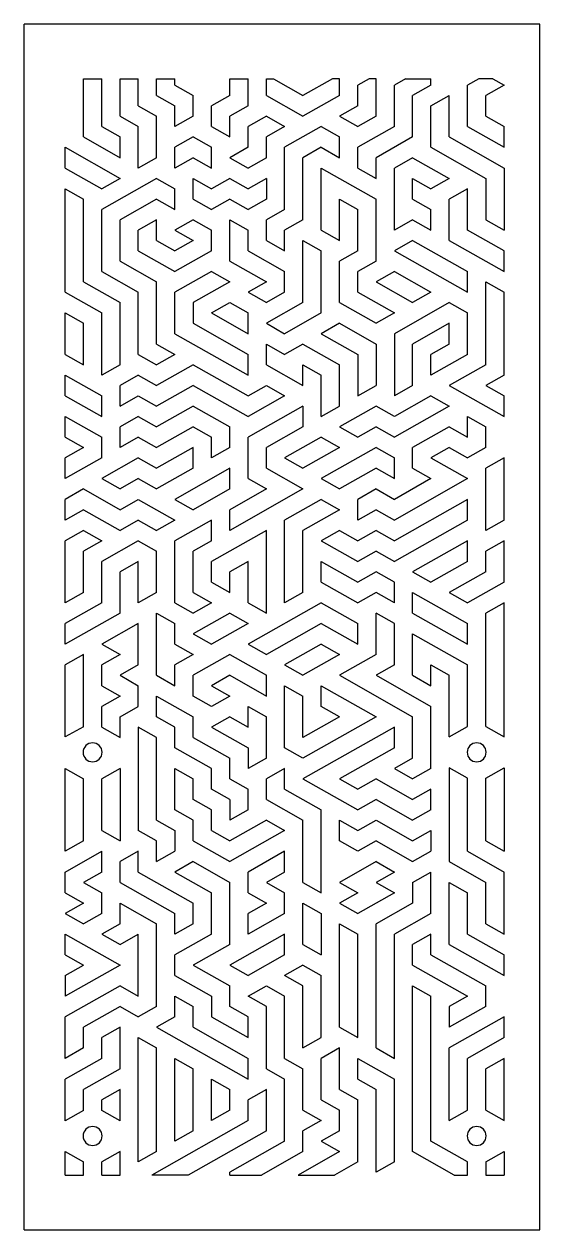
# Model space of a CAD drawing. Header units: millimetres. Extents: x 0 to 285, y 0 to 874.
# Drawn here: x 144 to 285, y 0 to 330 of the extents above; entities that cross this region are included whole.
import ezdxf

# ---------------------------------------------------------------- set-up
doc = ezdxf.new("R2010")
doc.units = ezdxf.units.MM
doc.layers.add('LAID_OUT_PANELS', color=134, linetype='CONTINUOUS')

# ---------------------------------------------------------------- blocks, each defined once
blk = doc.blocks.new('GROUP_3')
at = {"layer": 'LAID_OUT_PANELS', "color": 18, "true_color": 0x000000}
for p, q in [((141, 330), (0, 330)), ((0, 0), (0, 330)), ((141, 0), (141, 330)), ((16.22, 299.11), (16.22, 315.02)), ((16.22, 315.02), (21.22, 315.02)), ((21.22, 301.94), (21.22, 315.02)), ((26.22, 304.78), (26.22, 315.02)), ((26.22, 315.02), (31.22, 315.02)), ((31.22, 307.61), (31.22, 315.02)), ((36.22, 310.44), (36.22, 315.02)), ((36.22, 315.02), (41.22, 315.02)), ((41.22, 313.28), (41.22, 315.02)), ((56.22, 310.44), (56.22, 315.02)), ((56.22, 315.02), (61.22, 315.02)), ((61.22, 307.61), (61.22, 315.02)), ((66.22, 310.44), (66.22, 315.02)), ((66.22, 315.02), (68.14, 315.02)), ((68.14, 315.02), (76.22, 310.44)), ((84.3, 315.02), (76.22, 310.44)), ((86.22, 315.02), (84.3, 315.02)), ((86.22, 310.44), (86.22, 315.02)), ((94.3, 315.02), (91.22, 313.28)), ((96.22, 315.02), (94.3, 315.02)), ((96.22, 304.78), (96.22, 315.02)), ((104.3, 315.02), (101.22, 313.28)), ((104.3, 315.02), (111.22, 315.02)), ((111.22, 313.28), (111.22, 315.02)), ((124.3, 315.02), (121.22, 313.28)), ((128.14, 315.02), (124.3, 315.02)), ((128.14, 315.02), (131.22, 313.28)), ((36.22, 310.44), (41.22, 307.61)), ((41.22, 313.28), (46.22, 310.44)), ((46.22, 304.78), (46.22, 310.44)), ((56.22, 310.44), (51.22, 307.61)), ((66.22, 310.44), (76.22, 304.78)), ((86.22, 310.44), (76.22, 304.78)), ((91.22, 307.61), (91.22, 313.28)), ((101.22, 301.94), (101.22, 313.28)), ((111.22, 313.28), (106.22, 310.44)), ((106.22, 299.11), (106.22, 310.44)), ((111.22, 307.61), (116.22, 310.44)), ((116.22, 299.11), (116.22, 310.44)), ((121.22, 301.94), (121.22, 313.28)), ((131.22, 313.28), (126.22, 310.44)), ((126.22, 304.78), (126.22, 310.44)), ((31.22, 307.61), (36.22, 304.78)), ((41.22, 301.94), (41.22, 307.61)), ((51.22, 301.94), (51.22, 307.61)), ((61.22, 307.61), (56.22, 304.78)), ((91.22, 307.61), (86.22, 304.78)), ((111.22, 296.28), (111.22, 307.61)), ((26.22, 304.78), (31.22, 301.94)), ((36.22, 293.44), (36.22, 304.78)), ((46.22, 304.78), (41.22, 301.94)), ((56.22, 299.11), (56.22, 304.78)), ((66.22, 304.78), (61.22, 301.94)), ((66.22, 304.78), (71.22, 301.94)), ((86.22, 304.78), (91.22, 301.94)), ((96.22, 304.78), (91.22, 301.94)), ((126.22, 304.78), (131.22, 301.94)), ((21.22, 301.94), (26.22, 299.11)), ((31.22, 290.61), (31.22, 301.94)), ((51.22, 301.94), (56.22, 299.11)), ((61.22, 296.28), (61.22, 301.94)), ((71.22, 301.94), (66.22, 299.11)), ((81.22, 301.94), (71.22, 296.28)), ((81.22, 301.94), (86.22, 299.11)), ((101.22, 301.94), (91.22, 296.28)), ((121.22, 301.94), (131.22, 296.28)), ((131.22, 296.28), (131.22, 301.94)), ((16.22, 299.11), (26.22, 293.44)), ((26.22, 293.44), (26.22, 299.11)), ((46.22, 299.11), (41.22, 296.28)), ((46.22, 299.11), (51.22, 296.28)), ((66.22, 293.44), (66.22, 299.11)), ((86.22, 293.44), (86.22, 299.11)), ((106.22, 299.11), (96.22, 293.44)), ((116.22, 299.11), (131.22, 290.61)), ((11.22, 290.61), (11.22, 296.28)), ((11.22, 296.28), (26.22, 287.78)), ((41.22, 290.61), (41.22, 296.28)), ((51.22, 290.61), (51.22, 296.28)), ((61.22, 296.28), (56.22, 293.44)), ((71.22, 279.28), (71.22, 296.28)), ((81.22, 296.28), (76.22, 293.44)), ((81.22, 296.28), (86.22, 293.44)), ((91.22, 290.61), (91.22, 296.28)), ((111.22, 296.28), (126.22, 287.78)), ((11.22, 290.61), (21.22, 284.94)), ((36.22, 293.44), (31.22, 290.61)), ((46.22, 293.44), (41.22, 290.61)), ((46.22, 293.44), (51.22, 290.61)), ((56.22, 293.44), (61.22, 290.61)), ((66.22, 293.44), (61.22, 290.61)), ((76.22, 276.44), (76.22, 293.44)), ((81.22, 290.61), (96.22, 282.11)), ((81.22, 273.61), (81.22, 290.61)), ((91.22, 290.61), (96.22, 287.78)), ((96.22, 287.78), (96.22, 293.44)), ((106.22, 293.44), (101.22, 290.61)), ((101.22, 273.61), (101.22, 290.61)), ((106.22, 293.44), (116.22, 287.78)), ((131.22, 290.61), (131.22, 273.61)), ((36.22, 287.78), (21.22, 279.28)), ((26.22, 287.78), (21.22, 284.94)), ((36.22, 287.78), (41.22, 284.94)), ((46.22, 282.11), (46.22, 287.78)), ((46.22, 287.78), (51.22, 284.94)), ((56.22, 287.78), (51.22, 284.94)), ((56.22, 287.78), (61.22, 284.94)), ((66.22, 287.78), (61.22, 284.94)), ((66.22, 287.78), (66.22, 282.11)), ((106.22, 282.11), (106.22, 287.78)), ((106.22, 287.78), (111.22, 284.94)), ((116.22, 287.78), (111.22, 284.94)), ((126.22, 287.78), (126.22, 276.44)), ((11.22, 284.94), (16.22, 282.11)), ((11.22, 256.61), (11.22, 284.94)), ((41.22, 279.28), (41.22, 284.94)), ((121.22, 284.94), (116.22, 282.11)), ((121.22, 273.61), (121.22, 284.94)), ((16.22, 259.44), (16.22, 282.11)), ((36.22, 282.11), (26.22, 276.44)), ((36.22, 282.11), (41.22, 279.28)), ((46.22, 282.11), (51.22, 279.28)), ((56.22, 282.11), (51.22, 279.28)), ((56.22, 282.11), (61.22, 279.28)), ((66.22, 282.11), (61.22, 279.28)), ((86.22, 282.11), (91.22, 279.28)), ((86.22, 270.78), (86.22, 282.11)), ((96.22, 265.11), (96.22, 282.11)), ((106.22, 282.11), (111.22, 279.28)), ((116.22, 270.78), (116.22, 282.11)), ((21.22, 262.28), (21.22, 279.28)), ((71.22, 279.28), (66.22, 276.44)), ((91.22, 267.94), (91.22, 279.28)), ((111.22, 273.61), (111.22, 279.28)), ((26.22, 265.11), (26.22, 276.44)), ((36.22, 276.44), (31.22, 273.61)), ((36.22, 270.78), (36.22, 276.44)), ((46.22, 276.44), (41.22, 273.61)), ((46.22, 276.44), (51.22, 273.61)), ((56.22, 276.44), (61.22, 273.61)), ((56.22, 265.11), (56.22, 276.44)), ((66.22, 270.78), (66.22, 276.44)), ((76.22, 276.44), (71.22, 273.61)), ((106.22, 276.44), (101.22, 273.61)), ((106.22, 276.44), (111.22, 273.61)), ((126.22, 276.44), (131.22, 273.61)), ((31.22, 267.94), (31.22, 273.61)), ((36.22, 270.78), (41.22, 267.94)), ((41.22, 273.61), (46.22, 270.78)), ((46.22, 270.78), (41.22, 267.94)), ((51.22, 267.94), (51.22, 273.61)), ((61.22, 267.94), (61.22, 273.61)), ((66.22, 270.78), (71.22, 267.94)), ((71.22, 267.94), (71.22, 273.61)), ((76.22, 253.78), (76.22, 270.78)), ((76.22, 270.78), (81.22, 267.94)), ((81.22, 273.61), (86.22, 270.78)), ((106.22, 270.78), (101.22, 267.94)), ((106.22, 270.78), (121.22, 262.28)), ((116.22, 270.78), (131.22, 262.28)), ((131.22, 267.94), (121.22, 273.61)), ((31.22, 267.94), (41.22, 262.28)), ((51.22, 267.94), (41.22, 262.28)), ((61.22, 267.94), (71.22, 262.28)), ((81.22, 250.94), (81.22, 267.94)), ((91.22, 267.94), (86.22, 265.11)), ((101.22, 267.94), (121.22, 256.61)), ((131.22, 262.28), (131.22, 267.94)), ((26.22, 265.11), (36.22, 259.44)), ((56.22, 265.11), (66.22, 259.44)), ((86.22, 253.78), (86.22, 265.11)), ((96.22, 265.11), (91.22, 262.28)), ((21.22, 262.28), (31.22, 256.61)), ((51.22, 262.28), (41.22, 256.61)), ((51.22, 262.28), (56.22, 259.44)), ((71.22, 256.61), (71.22, 262.28)), ((91.22, 256.61), (91.22, 262.28)), ((101.22, 262.28), (96.22, 259.44)), ((101.22, 262.28), (111.22, 256.61)), ((121.22, 256.61), (121.22, 262.28)), ((16.22, 259.44), (26.22, 253.78)), ((36.22, 242.44), (36.22, 259.44)), ((56.22, 259.44), (46.22, 253.78)), ((66.22, 259.44), (61.22, 256.61)), ((96.22, 259.44), (106.22, 253.78)), ((126.22, 259.44), (131.22, 256.61)), ((126.22, 236.78), (126.22, 259.44)), ((11.22, 256.61), (21.22, 250.94)), ((31.22, 239.61), (31.22, 256.61)), ((41.22, 245.28), (41.22, 256.61)), ((61.22, 256.61), (66.22, 253.78)), ((71.22, 256.61), (66.22, 253.78)), ((91.22, 256.61), (101.22, 250.94)), ((111.22, 256.61), (106.22, 253.78)), ((131.22, 233.94), (131.22, 256.61)), ((11.22, 250.94), (16.22, 248.11)), ((11.22, 239.61), (11.22, 250.94)), ((21.22, 233.94), (21.22, 250.94)), ((26.22, 236.78), (26.22, 253.78)), ((46.22, 253.78), (46.22, 248.11)), ((51.22, 250.94), (56.22, 253.78)), ((51.22, 250.94), (61.22, 245.28)), ((56.22, 253.78), (61.22, 250.94)), ((61.22, 245.28), (61.22, 250.94)), ((76.22, 253.78), (66.22, 248.11)), ((81.22, 250.94), (71.22, 245.28)), ((86.22, 253.78), (96.22, 248.11)), ((101.22, 250.94), (96.22, 248.11)), ((116.22, 253.78), (101.22, 245.28)), ((116.22, 253.78), (121.22, 250.94)), ((121.22, 239.61), (121.22, 250.94)), ((16.22, 236.78), (16.22, 248.11)), ((46.22, 248.11), (61.22, 239.61)), ((66.22, 248.11), (71.22, 245.28)), ((86.22, 248.11), (81.22, 245.28)), ((86.22, 248.11), (96.22, 242.44)), ((116.22, 248.11), (106.22, 242.44)), ((116.22, 242.44), (116.22, 248.11)), ((41.22, 245.28), (61.22, 233.94)), ((81.22, 245.28), (91.22, 239.61)), ((101.22, 245.28), (101.22, 228.28)), ((36.22, 242.44), (41.22, 239.61)), ((66.22, 236.78), (66.22, 242.44)), ((66.22, 242.44), (71.22, 239.61)), ((76.22, 242.44), (71.22, 239.61)), ((76.22, 242.44), (86.22, 236.78)), ((96.22, 242.44), (96.22, 231.11)), ((106.22, 231.11), (106.22, 242.44)), ((116.22, 242.44), (111.22, 239.61)), ((11.22, 239.61), (16.22, 236.78)), ((31.22, 239.61), (36.22, 236.78)), ((41.22, 239.61), (36.22, 236.78)), ((61.22, 233.94), (61.22, 239.61)), ((91.22, 239.61), (91.22, 228.28)), ((121.22, 239.61), (111.22, 233.94)), ((111.22, 233.94), (111.22, 239.61)), ((26.22, 236.78), (21.22, 233.94)), ((46.22, 236.78), (36.22, 231.11)), ((46.22, 236.78), (61.22, 228.28)), ((66.22, 236.78), (76.22, 231.11)), ((76.22, 231.11), (76.22, 236.78)), ((76.22, 236.78), (81.22, 233.94)), ((86.22, 225.44), (86.22, 236.78)), ((126.22, 236.78), (116.22, 231.11)), ((11.22, 233.94), (21.22, 228.28)), ((11.22, 228.28), (11.22, 233.94)), ((31.22, 233.94), (26.22, 231.11)), ((26.22, 225.44), (26.22, 231.11)), ((31.22, 233.94), (36.22, 231.11)), ((46.22, 231.11), (36.22, 225.44)), ((46.22, 231.11), (61.22, 222.61)), ((61.22, 228.28), (66.22, 231.11)), ((66.22, 231.11), (71.22, 228.28)), ((81.22, 222.61), (81.22, 233.94)), ((91.22, 228.28), (96.22, 231.11)), ((106.22, 231.11), (101.22, 228.28)), ((116.22, 231.11), (131.22, 222.61)), ((131.22, 233.94), (126.22, 231.11)), ((126.22, 231.11), (131.22, 228.28)), ((11.22, 228.28), (21.22, 222.61)), ((21.22, 222.61), (21.22, 228.28)), ((26.22, 225.44), (31.22, 228.28)), ((31.22, 228.28), (36.22, 225.44)), ((71.22, 228.28), (61.22, 222.61)), ((111.22, 228.28), (101.22, 222.61)), ((111.22, 228.28), (116.22, 225.44)), ((131.22, 222.61), (131.22, 228.28)), ((46.22, 225.44), (36.22, 219.78)), ((46.22, 225.44), (56.22, 219.78)), ((76.22, 225.44), (61.22, 216.94)), ((76.22, 225.44), (76.22, 219.78)), ((81.22, 222.61), (86.22, 225.44)), ((96.22, 225.44), (86.22, 219.78)), ((101.22, 222.61), (96.22, 225.44)), ((116.22, 225.44), (101.22, 216.94)), ((11.22, 216.94), (11.22, 222.61)), ((11.22, 222.61), (21.22, 216.94)), ((31.22, 222.61), (26.22, 219.78)), ((31.22, 222.61), (36.22, 219.78)), ((121.22, 216.94), (121.22, 222.61)), ((121.22, 222.61), (126.22, 219.78)), ((26.22, 214.11), (26.22, 219.78)), ((46.22, 219.78), (36.22, 214.11)), ((46.22, 219.78), (51.22, 216.94)), ((56.22, 214.11), (56.22, 219.78)), ((76.22, 219.78), (66.22, 214.11)), ((86.22, 219.78), (91.22, 216.94)), ((96.22, 219.78), (91.22, 216.94)), ((96.22, 219.78), (101.22, 216.94)), ((116.22, 219.78), (106.22, 214.11)), ((116.22, 219.78), (121.22, 216.94)), ((126.22, 214.11), (126.22, 219.78)), ((11.22, 216.94), (16.22, 214.11)), ((21.22, 211.28), (21.22, 216.94)), ((31.22, 216.94), (26.22, 214.11)), ((31.22, 216.94), (36.22, 214.11)), ((51.22, 211.28), (51.22, 216.94)), ((61.22, 205.61), (61.22, 216.94)), ((81.22, 216.94), (71.22, 211.28)), ((81.22, 216.94), (86.22, 214.11)), ((16.22, 214.11), (11.22, 211.28)), ((21.22, 211.28), (11.22, 205.61)), ((11.22, 205.61), (11.22, 211.28)), ((31.22, 211.28), (21.22, 205.61)), ((31.22, 211.28), (36.22, 208.44)), ((46.22, 214.11), (36.22, 208.44)), ((46.22, 208.44), (46.22, 214.11)), ((56.22, 214.11), (51.22, 211.28)), ((66.22, 208.44), (66.22, 214.11)), ((71.22, 211.28), (76.22, 208.44)), ((86.22, 214.11), (76.22, 208.44)), ((96.22, 214.11), (81.22, 205.61)), ((96.22, 214.11), (101.22, 211.28)), ((101.22, 205.61), (101.22, 211.28)), ((106.22, 208.44), (106.22, 214.11)), ((116.22, 214.11), (111.22, 211.28)), ((111.22, 211.28), (121.22, 205.61)), ((116.22, 214.11), (121.22, 211.28)), ((126.22, 214.11), (121.22, 211.28)), ((131.22, 211.28), (126.22, 208.44)), ((131.22, 194.28), (131.22, 211.28)), ((46.22, 208.44), (36.22, 202.78)), ((56.22, 208.44), (41.22, 199.94)), ((56.22, 202.78), (56.22, 208.44)), ((66.22, 208.44), (76.22, 202.78)), ((96.22, 208.44), (86.22, 202.78)), ((96.22, 208.44), (101.22, 205.61)), ((106.22, 208.44), (111.22, 205.61)), ((126.22, 191.44), (126.22, 208.44)), ((21.22, 205.61), (26.22, 202.78)), ((31.22, 205.61), (26.22, 202.78)), ((31.22, 205.61), (36.22, 202.78)), ((61.22, 205.61), (66.22, 202.78)), ((81.22, 205.61), (86.22, 202.78)), ((111.22, 205.61), (101.22, 199.94)), ((121.22, 205.61), (101.22, 194.28)), ((16.22, 202.78), (11.22, 199.94)), ((16.22, 202.78), (26.22, 197.11)), ((56.22, 202.78), (46.22, 197.11)), ((76.22, 202.78), (56.22, 191.44)), ((66.22, 202.78), (56.22, 197.11)), ((96.22, 202.78), (91.22, 199.94)), ((96.22, 202.78), (101.22, 199.94)), ((11.22, 194.28), (11.22, 199.94)), ((26.22, 197.11), (31.22, 199.94)), ((31.22, 199.94), (41.22, 194.28)), ((41.22, 199.94), (46.22, 197.11)), ((81.22, 199.94), (71.22, 194.28)), ((81.22, 199.94), (86.22, 197.11)), ((91.22, 194.28), (91.22, 199.94)), ((121.22, 199.94), (101.22, 188.61)), ((121.22, 194.28), (121.22, 199.94)), ((16.22, 197.11), (11.22, 194.28)), ((16.22, 197.11), (26.22, 191.44)), ((56.22, 191.44), (56.22, 197.11)), ((86.22, 197.11), (76.22, 191.44)), ((96.22, 197.11), (91.22, 194.28)), ((96.22, 197.11), (101.22, 194.28)), ((16.22, 191.44), (11.22, 188.61)), ((16.22, 191.44), (21.22, 188.61)), ((31.22, 194.28), (26.22, 191.44)), ((31.22, 194.28), (36.22, 191.44)), ((41.22, 194.28), (36.22, 191.44)), ((51.22, 194.28), (41.22, 188.61)), ((51.22, 188.61), (51.22, 194.28)), ((66.22, 191.44), (51.22, 182.94)), ((66.22, 168.78), (66.22, 191.44)), ((71.22, 171.61), (71.22, 194.28)), ((76.22, 174.44), (76.22, 191.44)), ((86.22, 191.44), (81.22, 188.61)), ((86.22, 191.44), (91.22, 188.61)), ((96.22, 191.44), (91.22, 188.61)), ((96.22, 191.44), (101.22, 188.61)), ((121.22, 194.28), (101.22, 182.94)), ((131.22, 194.28), (126.22, 191.44)), ((11.22, 171.61), (11.22, 188.61)), ((21.22, 188.61), (16.22, 185.78)), ((31.22, 188.61), (21.22, 182.94)), ((31.22, 188.61), (36.22, 185.78)), ((41.22, 171.61), (41.22, 188.61)), ((51.22, 188.61), (46.22, 185.78)), ((81.22, 188.61), (91.22, 182.94)), ((121.22, 188.61), (106.22, 180.11)), ((121.22, 182.94), (121.22, 188.61)), ((131.22, 188.61), (126.22, 185.78)), ((131.22, 177.28), (131.22, 188.61)), ((16.22, 174.44), (16.22, 185.78)), ((36.22, 174.44), (36.22, 185.78)), ((46.22, 174.44), (46.22, 185.78)), ((96.22, 185.78), (91.22, 182.94)), ((96.22, 185.78), (101.22, 182.94)), ((126.22, 180.11), (126.22, 185.78)), ((21.22, 171.61), (21.22, 182.94)), ((31.22, 182.94), (26.22, 180.11)), ((31.22, 171.61), (31.22, 182.94)), ((51.22, 177.28), (51.22, 182.94)), ((61.22, 182.94), (56.22, 180.11)), ((61.22, 171.61), (61.22, 182.94)), ((81.22, 177.28), (81.22, 182.94)), ((81.22, 182.94), (91.22, 177.28)), ((121.22, 182.94), (111.22, 177.28)), ((26.22, 168.78), (26.22, 180.11)), ((56.22, 174.44), (56.22, 180.11)), ((96.22, 180.11), (91.22, 177.28)), ((101.22, 177.28), (96.22, 180.11)), ((106.22, 180.11), (111.22, 177.28)), ((126.22, 180.11), (116.22, 174.44)), ((51.22, 177.28), (56.22, 174.44)), ((81.22, 177.28), (91.22, 171.61)), ((101.22, 171.61), (101.22, 177.28)), ((131.22, 177.28), (121.22, 171.61)), ((16.22, 174.44), (11.22, 171.61)), ((21.22, 171.61), (11.22, 165.94)), ((36.22, 174.44), (31.22, 171.61)), ((41.22, 171.61), (46.22, 168.78)), ((46.22, 174.44), (51.22, 171.61)), ((51.22, 171.61), (46.22, 168.78)), ((61.22, 171.61), (66.22, 168.78)), ((81.22, 171.61), (61.22, 160.28)), ((76.22, 174.44), (71.22, 171.61)), ((81.22, 171.61), (91.22, 165.94)), ((96.22, 174.44), (91.22, 171.61)), ((101.22, 171.61), (96.22, 174.44)), ((106.22, 174.44), (121.22, 165.94)), ((106.22, 168.78), (106.22, 174.44)), ((116.22, 174.44), (121.22, 171.61)), ((131.22, 171.61), (126.22, 168.78)), ((131.22, 134.94), (131.22, 171.61)), ((26.22, 168.78), (11.22, 160.28)), ((36.22, 168.78), (41.22, 165.94)), ((36.22, 151.78), (36.22, 168.78)), ((56.22, 168.78), (46.22, 163.11)), ((56.22, 168.78), (61.22, 165.94)), ((96.22, 157.44), (96.22, 168.78)), ((101.22, 165.94), (96.22, 168.78)), ((106.22, 168.78), (121.22, 160.28)), ((126.22, 137.78), (126.22, 168.78)), ((11.22, 160.28), (11.22, 165.94)), ((31.22, 165.94), (21.22, 160.28)), ((31.22, 154.61), (31.22, 165.94)), ((41.22, 160.28), (41.22, 165.94)), ((61.22, 165.94), (51.22, 160.28)), ((81.22, 165.94), (66.22, 157.44)), ((81.22, 165.94), (91.22, 160.28)), ((91.22, 160.28), (91.22, 165.94)), ((101.22, 154.61), (101.22, 165.94)), ((121.22, 160.28), (121.22, 165.94)), ((46.22, 163.11), (51.22, 160.28)), ((106.22, 151.78), (106.22, 163.11)), ((106.22, 163.11), (121.22, 154.61)), ((21.22, 160.28), (26.22, 157.44)), ((41.22, 160.28), (46.22, 157.44)), ((61.22, 160.28), (66.22, 157.44)), ((81.22, 160.28), (71.22, 154.61)), ((81.22, 160.28), (86.22, 157.44)), ((16.22, 157.44), (11.22, 154.61)), ((16.22, 137.71), (16.22, 157.44)), ((26.22, 157.44), (21.22, 154.61)), ((46.22, 157.44), (41.22, 154.61)), ((56.22, 157.44), (46.22, 151.78)), ((56.22, 157.44), (66.22, 151.78)), ((86.22, 157.44), (76.22, 151.78)), ((96.22, 157.44), (86.22, 151.78)), ((11.22, 134.9), (11.22, 154.61)), ((21.22, 148.94), (21.22, 154.61)), ((31.22, 154.61), (26.22, 151.78)), ((41.22, 148.94), (41.22, 154.61)), ((71.22, 154.61), (76.22, 151.78)), ((101.22, 154.61), (96.22, 151.78)), ((111.22, 154.61), (116.22, 151.78)), ((111.22, 148.94), (111.22, 154.61)), ((121.22, 137.78), (121.22, 154.61)), ((21.22, 148.94), (26.22, 146.11)), ((26.22, 151.78), (31.22, 148.94)), ((31.22, 143.28), (31.22, 148.94)), ((36.22, 151.78), (41.22, 148.94)), ((46.22, 146.11), (46.22, 151.78)), ((56.22, 151.78), (51.22, 148.94)), ((51.22, 148.94), (56.22, 146.11)), ((56.22, 151.78), (66.22, 146.11)), ((66.22, 146.11), (66.22, 151.78)), ((71.22, 131.94), (71.22, 148.94)), ((71.22, 148.94), (76.22, 146.11)), ((81.22, 148.94), (96.22, 140.44)), ((81.22, 143.28), (81.22, 148.94)), ((86.22, 151.78), (106.22, 140.44)), ((96.22, 151.78), (111.22, 143.28)), ((106.22, 151.78), (111.22, 148.94)), ((116.22, 134.94), (116.22, 151.78)), ((26.22, 146.11), (21.22, 143.28)), ((36.22, 140.44), (36.22, 146.11)), ((36.22, 146.11), (46.22, 140.44)), ((51.22, 143.28), (46.22, 146.11)), ((56.22, 146.11), (51.22, 143.28)), ((76.22, 134.78), (76.22, 146.11)), ((21.22, 137.61), (21.22, 143.28)), ((26.22, 140.44), (31.22, 143.28)), ((61.22, 143.28), (66.22, 140.44)), ((61.22, 137.61), (61.22, 143.28)), ((86.22, 140.44), (81.22, 143.28)), ((111.22, 126.28), (111.22, 143.28)), ((26.22, 134.78), (26.22, 140.44)), ((41.22, 137.61), (36.22, 140.44)), ((46.22, 134.78), (46.22, 140.44)), ((56.22, 140.44), (51.22, 137.61)), ((56.22, 140.44), (61.22, 137.61)), ((66.22, 129.11), (66.22, 140.44)), ((86.22, 140.44), (76.22, 134.78)), ((96.22, 140.44), (76.22, 129.11)), ((106.22, 129.11), (106.22, 140.44)), ((16.22, 137.71), (11.22, 134.9)), ((21.22, 137.61), (26.22, 134.78)), ((31.22, 137.61), (31.22, 109.28)), ((36.22, 134.78), (31.22, 137.61)), ((41.22, 131.94), (41.22, 137.61)), ((51.22, 137.61), (61.22, 131.94)), ((101.22, 137.61), (76.22, 123.44)), ((101.22, 131.94), (101.22, 137.61)), ((116.22, 134.94), (121.22, 137.78)), ((126.22, 137.78), (131.22, 134.94)), ((36.22, 112.11), (36.22, 134.78)), ((46.22, 134.78), (56.22, 129.11)), ((51.22, 126.28), (41.22, 131.94)), ((56.22, 123.44), (56.22, 129.11)), ((61.22, 131.94), (61.22, 126.28)), ((66.22, 129.11), (61.22, 126.28)), ((76.22, 129.11), (71.22, 131.94)), ((101.22, 131.94), (86.22, 123.44)), ((106.22, 129.11), (101.22, 126.28)), ((11.22, 126.28), (16.22, 123.44)), ((11.22, 103.61), (11.22, 126.28)), ((26.22, 126.28), (21.22, 123.44)), ((26.22, 126.28), (26.22, 106.44)), ((41.22, 114.94), (41.22, 126.28)), ((41.22, 126.28), (46.22, 123.44)), ((51.22, 120.61), (51.22, 126.28)), ((71.22, 126.28), (66.22, 123.44)), ((71.22, 120.61), (71.22, 126.28)), ((101.22, 126.28), (106.22, 123.44)), ((111.22, 126.28), (106.22, 123.44)), ((116.22, 126.45), (116.22, 100.78)), ((121.22, 123.61), (116.22, 126.45)), ((126.22, 123.61), (131.22, 126.45)), ((131.22, 126.45), (131.22, 103.61)), ((16.22, 106.44), (16.22, 123.44)), ((21.22, 109.28), (21.22, 123.44)), ((46.22, 117.78), (46.22, 123.44)), ((56.22, 123.44), (61.22, 120.61)), ((66.22, 117.78), (66.22, 123.44)), ((76.22, 123.44), (91.22, 114.94)), ((86.22, 123.44), (91.22, 120.61)), ((96.22, 123.44), (91.22, 120.61)), ((96.22, 123.44), (106.22, 117.78)), ((121.22, 103.61), (121.22, 123.61)), ((126.22, 106.44), (126.22, 123.61)), ((56.22, 117.78), (51.22, 120.61)), ((61.22, 114.94), (61.22, 120.61)), ((71.22, 120.61), (81.22, 114.94)), ((111.22, 120.61), (106.22, 117.78)), ((111.22, 114.94), (111.22, 120.61)), ((51.22, 114.94), (46.22, 117.78)), ((56.22, 117.78), (56.22, 112.11)), ((66.22, 117.78), (76.22, 112.11)), ((96.22, 117.78), (91.22, 114.94)), ((96.22, 117.78), (106.22, 112.11)), ((46.22, 112.11), (41.22, 114.94)), ((51.22, 109.28), (51.22, 114.94)), ((61.22, 114.94), (56.22, 112.11)), ((81.22, 92.28), (81.22, 114.94)), ((111.22, 114.94), (106.22, 112.11)), ((21.22, 109.28), (26.22, 106.44)), ((36.22, 106.44), (31.22, 109.28)), ((36.22, 112.11), (41.22, 109.28)), ((41.22, 109.28), (41.22, 103.61)), ((46.22, 106.44), (46.22, 112.11)), ((51.22, 109.28), (56.22, 106.44)), ((66.22, 112.11), (56.22, 106.44)), ((71.22, 109.28), (56.22, 100.78)), ((66.22, 112.11), (71.22, 109.28)), ((76.22, 95.11), (76.22, 112.11)), ((86.22, 106.44), (86.22, 112.11)), ((86.22, 112.11), (91.22, 109.28)), ((91.22, 109.28), (96.22, 112.11)), ((96.22, 112.11), (106.22, 106.44)), ((106.22, 106.44), (111.22, 109.28)), ((111.22, 109.28), (111.22, 103.61)), ((16.22, 106.44), (11.22, 103.61)), ((36.22, 100.78), (36.22, 106.44)), ((46.22, 106.44), (56.22, 100.78)), ((91.22, 103.61), (86.22, 106.44)), ((96.22, 106.44), (91.22, 103.61)), ((96.22, 106.44), (106.22, 100.78)), ((126.22, 106.44), (131.22, 103.61)), ((11.22, 97.94), (21.22, 103.61)), ((21.22, 97.94), (21.22, 103.61)), ((31.22, 103.61), (26.22, 100.78)), ((31.22, 97.94), (31.22, 103.61)), ((36.22, 100.78), (41.22, 103.61)), ((71.22, 103.61), (61.22, 97.94)), ((71.22, 97.94), (71.22, 103.61)), ((106.22, 100.78), (111.22, 103.61)), ((121.22, 103.61), (131.22, 97.94)), ((26.22, 95.11), (26.22, 100.78)), ((46.22, 100.78), (41.22, 97.94)), ((46.22, 100.78), (56.22, 95.11)), ((96.22, 100.78), (86.22, 95.11)), ((96.22, 100.78), (101.22, 97.94)), ((116.22, 100.78), (126.22, 95.11)), ((11.22, 92.28), (11.22, 97.94)), ((21.22, 97.94), (16.22, 95.11)), ((31.22, 97.94), (46.22, 89.44)), ((41.22, 97.94), (51.22, 92.28)), ((61.22, 92.28), (61.22, 97.94)), ((71.22, 97.94), (66.22, 95.11)), ((101.22, 97.94), (96.22, 95.11)), ((106.22, 95.11), (111.22, 97.94)), ((111.22, 86.61), (111.22, 97.94)), ((131.22, 80.94), (131.22, 97.94)), ((16.22, 95.11), (21.22, 92.28)), ((26.22, 95.11), (41.22, 86.61)), ((56.22, 78.11), (56.22, 95.11)), ((66.22, 95.11), (71.22, 92.28)), ((76.22, 95.11), (81.22, 92.28)), ((86.22, 95.11), (91.22, 92.28)), ((96.22, 95.11), (101.22, 92.28)), ((106.22, 95.11), (106.22, 89.44)), ((116.22, 95.11), (121.22, 92.28)), ((116.22, 78.11), (116.22, 95.11)), ((126.22, 83.78), (126.22, 95.11)), ((11.22, 92.28), (16.22, 89.44)), ((16.22, 89.44), (11.22, 86.61)), ((21.22, 86.61), (21.22, 92.28)), ((26.22, 89.44), (36.22, 83.78)), ((26.22, 83.78), (26.22, 89.44)), ((46.22, 83.78), (46.22, 89.44)), ((51.22, 80.94), (51.22, 92.28)), ((61.22, 92.28), (66.22, 89.44)), ((66.22, 89.44), (61.22, 86.61)), ((71.22, 86.61), (71.22, 92.28)), ((76.22, 89.44), (81.22, 86.61)), ((76.22, 78.11), (76.22, 89.44)), ((91.22, 92.28), (86.22, 89.44)), ((86.22, 89.44), (91.22, 86.61)), ((101.22, 92.28), (91.22, 86.61)), ((106.22, 89.44), (96.22, 83.78)), ((121.22, 80.94), (121.22, 92.28)), ((11.22, 86.61), (16.22, 83.78)), ((21.22, 86.61), (16.22, 83.78)), ((41.22, 80.94), (41.22, 86.61)), ((61.22, 80.94), (61.22, 86.61)), ((71.22, 86.61), (61.22, 80.94)), ((81.22, 86.61), (81.22, 75.28)), ((111.22, 86.61), (101.22, 80.94)), ((26.22, 83.78), (21.22, 80.94)), ((36.22, 61.11), (36.22, 83.78)), ((46.22, 83.78), (41.22, 80.94)), ((86.22, 83.78), (91.22, 80.94)), ((86.22, 55.44), (86.22, 83.78)), ((96.22, 49.78), (96.22, 83.78)), ((126.22, 83.78), (131.22, 80.94)), ((11.22, 75.28), (11.22, 80.94)), ((11.22, 80.94), (26.22, 72.44)), ((21.22, 80.94), (26.22, 78.11)), ((26.22, 78.11), (31.22, 80.94)), ((31.22, 63.94), (31.22, 80.94)), ((51.22, 80.94), (41.22, 75.28)), ((71.22, 80.94), (56.22, 72.44)), ((71.22, 75.28), (71.22, 80.94)), ((91.22, 52.61), (91.22, 80.94)), ((101.22, 46.94), (101.22, 80.94)), ((111.22, 80.94), (106.22, 78.11)), ((111.22, 75.28), (111.22, 80.94)), ((121.22, 80.94), (131.22, 75.28)), ((56.22, 78.11), (46.22, 72.44)), ((76.22, 78.11), (81.22, 75.28)), ((106.22, 72.44), (106.22, 78.11)), ((116.22, 78.11), (131.22, 69.61)), ((11.22, 75.28), (16.22, 72.44)), ((41.22, 69.61), (41.22, 75.28)), ((71.22, 75.28), (61.22, 69.61)), ((111.22, 75.28), (126.22, 66.78)), ((131.22, 69.61), (131.22, 75.28)), ((11.22, 69.61), (16.22, 72.44)), ((26.22, 72.44), (11.22, 63.94)), ((11.22, 69.61), (11.22, 63.94)), ((41.22, 69.61), (51.22, 63.94)), ((46.22, 72.44), (56.22, 66.78)), ((56.22, 72.44), (61.22, 69.61)), ((76.22, 72.44), (71.22, 69.61)), ((76.22, 66.78), (71.22, 69.61)), ((76.22, 72.44), (81.22, 69.61)), ((81.22, 52.61), (81.22, 69.61)), ((106.22, 72.44), (121.22, 63.94)), ((26.22, 66.78), (11.22, 58.28)), ((26.22, 66.78), (31.22, 63.94)), ((56.22, 61.11), (56.22, 66.78)), ((61.22, 63.94), (66.22, 66.78)), ((66.22, 66.78), (71.22, 63.94)), ((76.22, 49.78), (76.22, 66.78)), ((106.21, 21.44), (106.22, 66.78)), ((106.22, 66.78), (111.22, 63.94)), ((126.22, 61.11), (126.22, 66.78)), ((41.22, 63.94), (46.22, 61.11)), ((41.22, 58.28), (41.22, 63.94)), ((51.22, 63.94), (51.22, 58.28)), ((66.22, 61.11), (61.22, 63.94)), ((71.22, 46.94), (71.22, 63.94)), ((111.22, 24.28), (111.22, 63.94)), ((121.22, 63.94), (116.22, 61.11)), ((26.22, 61.11), (16.22, 55.44)), ((26.22, 61.11), (31.22, 58.28)), ((36.22, 61.11), (31.22, 58.28)), ((46.22, 55.44), (46.22, 61.11)), ((61.22, 58.28), (56.22, 61.11)), ((66.22, 44.11), (66.22, 61.11)), ((126.22, 61.11), (116.22, 55.44)), ((116.22, 61.11), (116.22, 55.44)), ((11.22, 46.94), (11.22, 58.28)), ((41.22, 58.28), (36.22, 55.44)), ((51.22, 58.28), (61.22, 52.61)), ((61.22, 52.61), (61.22, 58.28)), ((131.22, 58.28), (116.22, 49.78)), ((131.22, 52.61), (131.22, 58.28)), ((16.22, 49.78), (16.22, 55.44)), ((26.22, 55.44), (21.22, 52.61)), ((26.22, 44.11), (26.22, 55.44)), ((36.22, 55.44), (61.22, 41.28)), ((46.22, 55.44), (61.22, 46.94)), ((86.22, 55.44), (91.22, 52.61)), ((16.22, 49.78), (11.22, 46.94)), ((21.22, 46.94), (21.22, 52.61)), ((31.22, 52.61), (36.22, 49.78)), ((31.22, 18.61), (31.22, 52.61)), ((36.22, 21.44), (36.22, 49.78)), ((76.22, 49.78), (81.22, 52.61)), ((86.22, 49.78), (81.22, 46.94)), ((86.22, 38.44), (86.22, 49.78)), ((96.22, 49.78), (101.22, 46.94)), ((116.22, 29.94), (116.22, 49.78)), ((131.22, 52.61), (121.22, 46.94)), ((21.22, 46.94), (11.22, 41.28)), ((41.22, 46.94), (46.22, 44.11)), ((41.22, 24.28), (41.22, 46.94)), ((61.22, 41.28), (61.22, 46.94)), ((71.22, 46.94), (76.22, 44.11)), ((81.22, 35.61), (81.22, 46.94)), ((91.22, 46.94), (101.22, 41.28)), ((91.22, 41.28), (91.22, 46.94)), ((121.22, 32.78), (121.22, 46.94)), ((131.22, 46.94), (126.22, 44.11)), ((131.22, 29.94), (131.22, 46.94)), ((26.22, 44.11), (16.22, 38.44)), ((46.22, 27.11), (46.22, 44.11)), ((66.22, 44.11), (71.22, 41.28)), ((76.22, 32.78), (76.22, 44.11)), ((126.22, 32.78), (126.22, 44.11)), ((11.22, 29.87), (11.22, 41.28)), ((51.22, 41.28), (56.22, 38.44)), ((51.22, 29.94), (51.22, 41.28)), ((71.22, 24.28), (71.22, 41.28)), ((91.22, 41.28), (96.22, 38.44)), ((101.22, 18.61), (101.22, 41.28)), ((16.22, 32.71), (16.22, 38.44)), ((26.22, 38.44), (21.22, 35.61)), ((26.22, 29.87), (26.22, 38.44)), ((56.22, 32.78), (56.22, 38.44)), ((66.22, 38.44), (61.22, 35.61)), ((66.22, 27.11), (66.22, 38.44)), ((86.22, 38.44), (91.22, 35.61)), ((96.22, 15.78), (96.22, 38.44)), ((21.22, 32.71), (21.22, 35.61)), ((61.22, 29.94), (61.22, 35.61)), ((81.22, 35.61), (86.22, 32.78)), ((91.22, 18.61), (91.22, 35.61)), ((16.22, 32.71), (11.22, 29.87)), ((26.22, 29.87), (21.22, 32.71)), ((61.22, 29.94), (34.89, 15.02)), ((56.22, 32.78), (51.22, 29.94)), ((76.22, 32.78), (81.22, 29.94)), ((81.22, 29.94), (76.22, 27.11)), ((86.22, 27.11), (86.22, 32.78)), ((116.22, 29.94), (121.22, 32.78)), ((126.22, 32.78), (131.22, 29.94)), ((46.22, 27.11), (41.22, 24.28)), ((66.22, 27.11), (44.89, 15.02)), ((76.22, 21.44), (76.22, 27.11)), ((86.22, 27.11), (81.22, 24.28)), ((71.22, 24.28), (56.22, 15.78)), ((81.22, 24.28), (86.22, 21.44)), ((121.22, 18.61), (111.22, 24.28)), ((11.22, 15.02), (11.22, 21.44)), ((11.22, 21.44), (16.22, 18.61)), ((26.22, 21.44), (21.22, 18.61)), ((26.22, 15.02), (26.22, 21.44)), ((36.22, 21.44), (31.22, 18.61)), ((76.22, 21.44), (64.89, 15.02)), ((86.22, 21.44), (74.89, 15.02)), ((117.55, 15.02), (106.21, 21.44)), ((126.22, 18.61), (131.22, 21.45)), ((131.22, 21.45), (131.22, 15.02)), ((16.22, 15.02), (16.22, 18.61)), ((21.22, 15.02), (21.22, 18.61)), ((91.22, 18.61), (84.89, 15.02)), ((101.22, 18.61), (96.22, 15.78)), ((121.22, 15.02), (121.22, 18.61)), ((126.22, 18.61), (126.22, 15.02)), ((11.22, 15.02), (16.22, 15.02)), ((21.22, 15.02), (26.22, 15.02)), ((44.89, 15.02), (34.89, 15.02)), ((56.22, 15.02), (56.22, 15.78)), ((56.22, 15.02), (64.89, 15.02)), ((74.89, 15.02), (84.89, 15.02)), ((117.55, 15.02), (121.22, 15.02)), ((126.22, 15.02), (131.22, 15.02)), ((0, 0), (141, 0))]:
    blk.add_line(p, q, dxfattribs=at)
at = {"layer": 'LAID_OUT_PANELS', "color": 18, "true_color": 0x000000, "extrusion": (-2.45418e-14, 2.45418e-14, -1)}
for centre in [(-18.72, 130.7), (-123.72, 130.7)]:
    blk.add_circle(centre, 2.59, dxfattribs=at)
at = {"layer": 'LAID_OUT_PANELS', "color": 18, "true_color": 0x000000, "extrusion": (2.32495e-15, -8.67682e-15, -1)}
blk.add_circle((-18.72, 25.7), 2.6, dxfattribs=at)
at = {"layer": 'LAID_OUT_PANELS', "color": 18, "true_color": 0x000000, "extrusion": (-1.10018e-14, 4.10592e-14, -1)}
blk.add_circle((-123.72, 25.7), 2.6, dxfattribs=at)

msp = doc.modelspace()

# ---------------------------------------------------------------- block references
at = {"layer": 'LAID_OUT_PANELS', "color": 0}
msp.add_blockref('GROUP_3', (144, 0, 2), dxfattribs=at)

doc.saveas('drawing.dxf')
